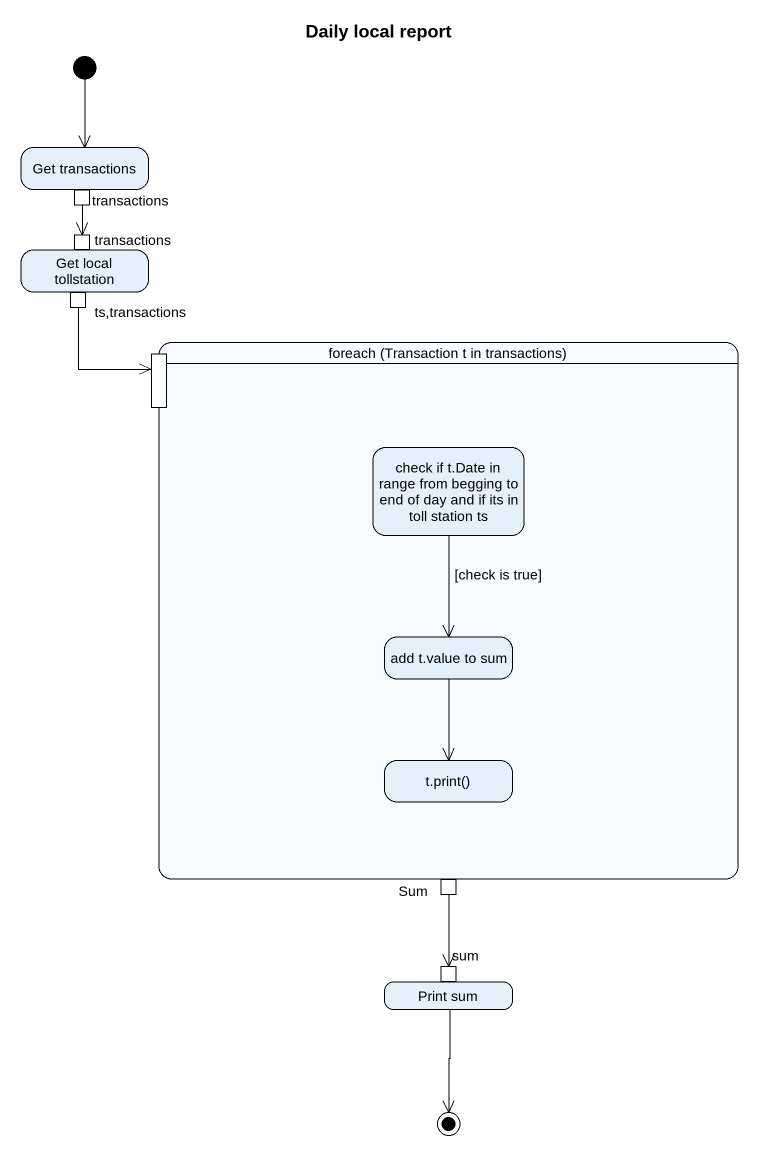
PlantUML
@startuml
title Daily local report
hide empty description
state "Get transactions" as Get_transactions {
  state transactions <<outputPin>>
}
state "Get local tollstation" as Get_local_tollstation {
  state "transactions" as transactions_2 <<inputPin>>
  state "ts,transactions" as ts_transactions <<outputPin>>
}
state "foreach (Transaction t in transactions)" as foreach_Transaction_t_in {
  state pin1 <<inputPin>>
  state "check if t.Date in range from begging to end of day and if its in toll station ts" as check_if_t_Date_in_range
  state "add t.value to sum" as add_t_value_to_sum
  state "t.print()" as t_print
  state Sum <<outputPin>>
}
state "Print sum" as Print_sum {
  state sum <<inputPin>>
}
[*] --> Get_transactions
transactions --> transactions_2
ts_transactions --> pin1
check_if_t_Date_in_range --> add_t_value_to_sum : [check is true]
add_t_value_to_sum --> t_print
Sum --> sum
Print_sum --> [*]
@enduml
